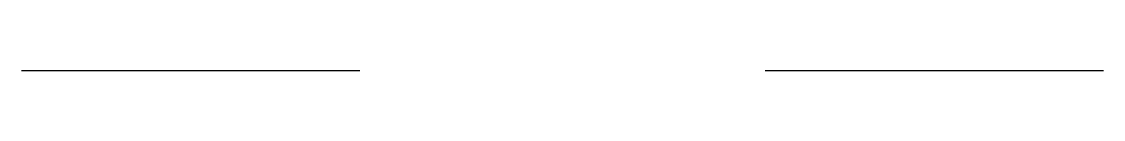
# Model space of a CAD drawing. Extents: x 150 to 470, y -150 to -150.
import ezdxf

# ---------------------------------------------------------------- set-up
doc = ezdxf.new("R2010")
doc.units = 0
doc.layers.add('SARR_2.2x7', color=40, linetype='Continuous')

msp = doc.modelspace()

# ---------------------------------------------------------------- linework, layer by layer
at = {"layer": 'SARR_2.2x7'}
for p, q in [((150, -150), (250, -150)), ((370, -150), (470, -150))]:
    msp.add_line(p, q, dxfattribs=at)

doc.saveas('drawing.dxf')
